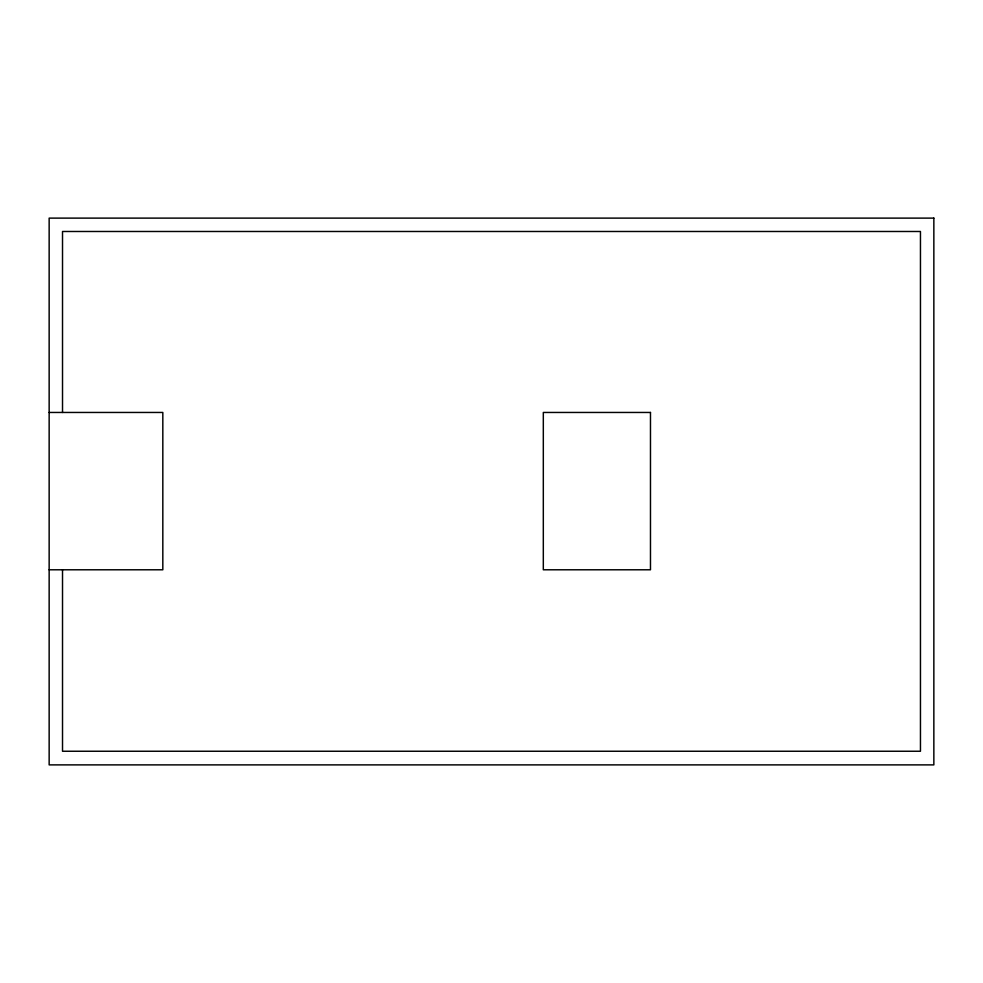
<?xml version="1.0" encoding="UTF-8"?>
<svg xmlns="http://www.w3.org/2000/svg" width="983" height="983" viewBox="0 0 983 983"><rect width="100%" height="100%" fill="white"/><g stroke="black" fill="none" stroke-linecap="round" stroke-linejoin="round"><path stroke-width="1.47" d="M49.15 412.455L162.822 412.455L162.822 569.784L49.15 569.784M62.519 412.455L62.519 231.484L920.457 231.484L920.457 751.245L62.519 751.245L62.519 569.784M933.85 218.115L49.15 218.115L49.15 764.885L933.85 764.885L933.85 218.115M650.476 412.455L543.316 412.455L543.316 569.784L650.476 569.784L650.476 412.455"/></g></svg>
